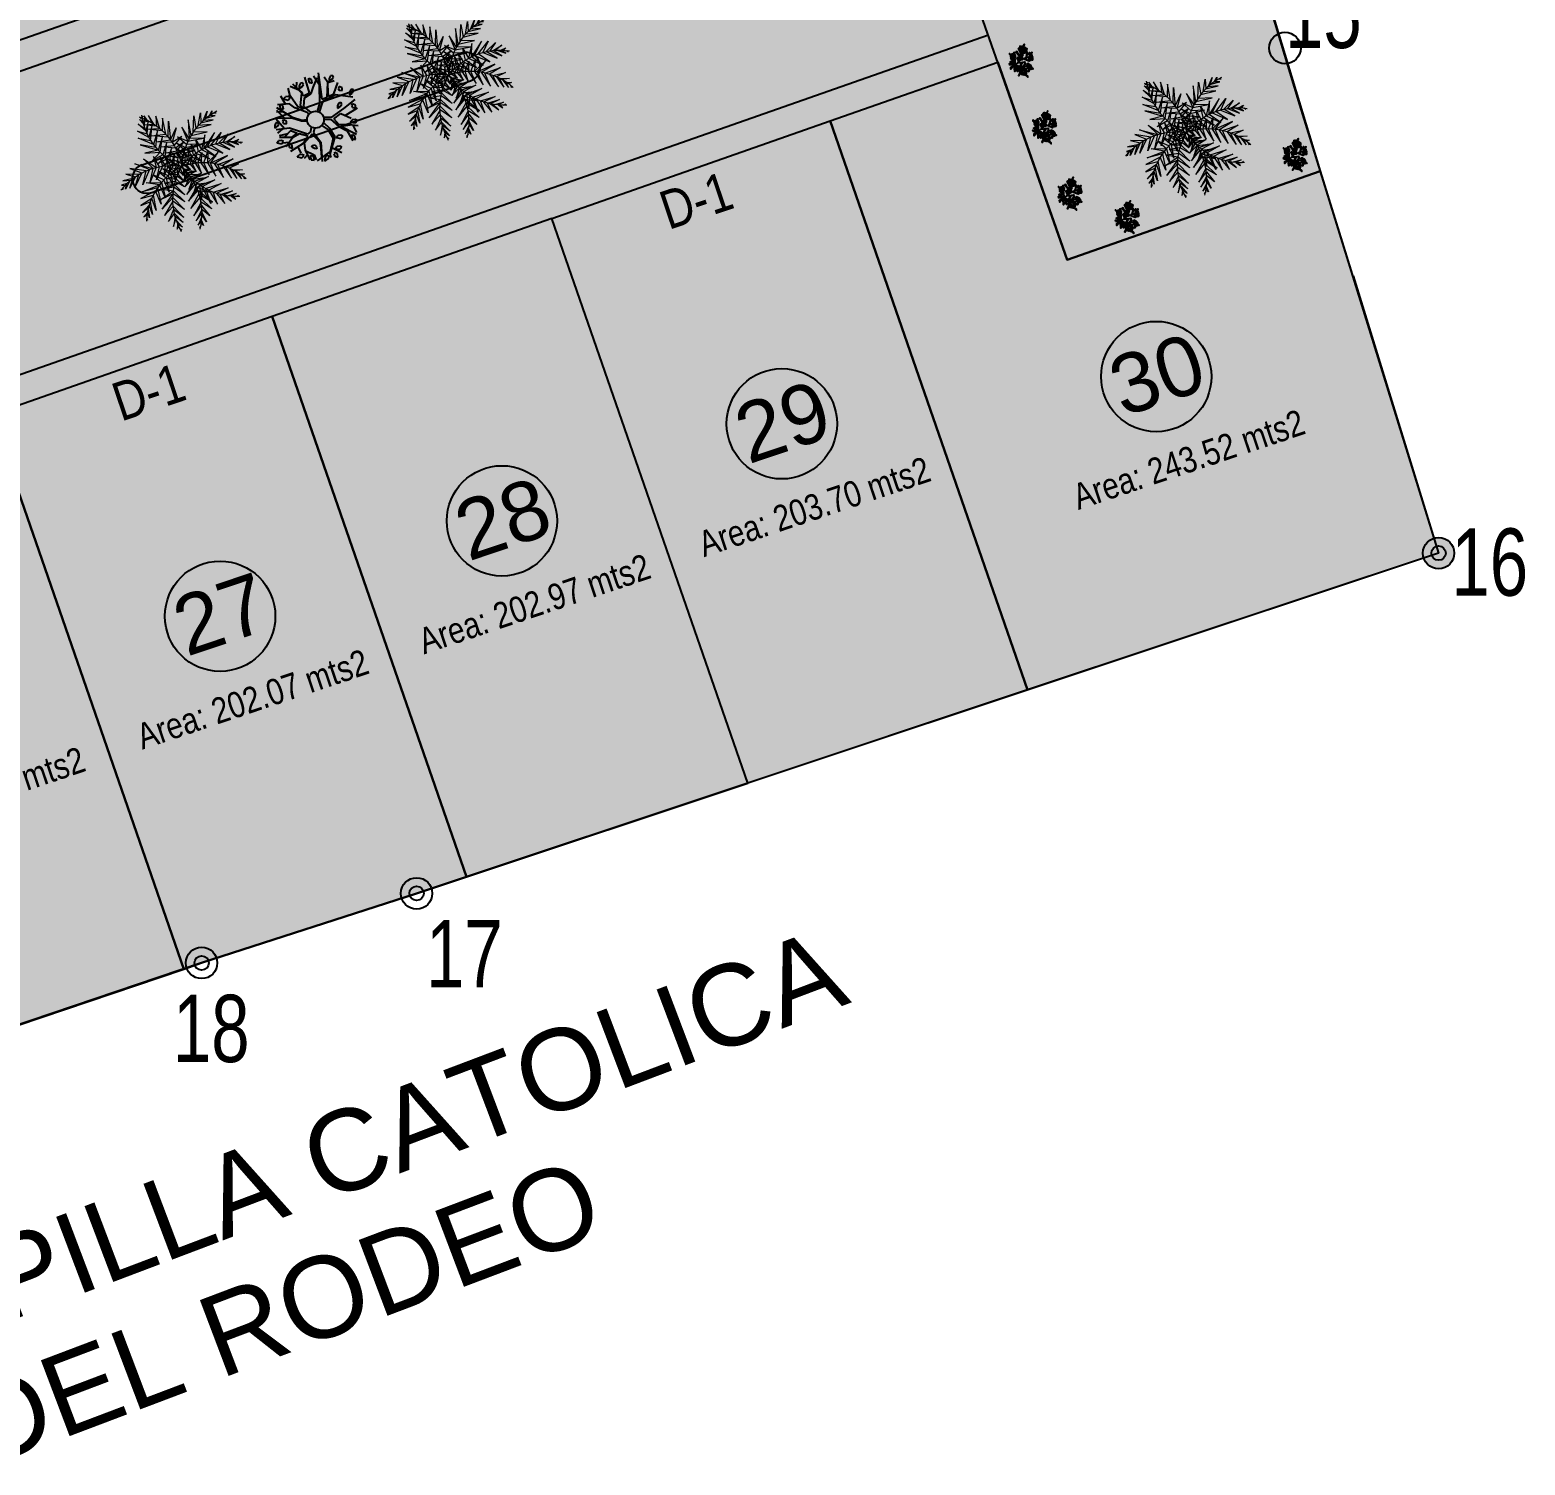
# Model space of a CAD drawing. Header units: millimetres. Extents: x 603916 to 1211550, y 1309898 to 2622648.
# Drawn here: x 604194.4 to 604245.1, y 1311069.2 to 1311117.9 of the extents above; entities that cross this region are included whole.
import ezdxf
from ezdxf.enums import TextEntityAlignment as Align

# ---------------------------------------------------------------- set-up
doc = ezdxf.new("R2010")
doc.units = ezdxf.units.MM
for name, color, linetype in [('ARBOLES', 102, 'Continuous'), ('CIRCULO', 1, 'Continuous'), ('CVL_CUADCON_LIN', 8, 'Continuous'), ('FLORES', 7, 'Continuous'), ('FRAME 025', 7, 'Continuous'), ('MUEBLES', 1, 'Continuous'), ('PALME-1', 82, 'Continuous'), ('ROTULOS LOTES', 1, 'Continuous'), ('TEXTO 2', 7, 'Continuous')]:
    doc.layers.add(name, color=color, linetype=linetype)
doc.styles.add('PUNTOS PI', font='arial.ttf', dxfattribs={"height": 2.75})
doc.styles.add('ROTULOS', font='arial.ttf', dxfattribs={"height": 3})
doc.styles.add('TSN - Arial Narrow', font='ARIALN.TTF')
doc.styles.add('TSN - Swis721 LtCn BT', font='swisscl.ttf')

# ---------------------------------------------------------------- blocks, each defined once
blk = doc.blocks.new('A$C48C97B70')
at = {"layer": 'PALME-1', "lineweight": 5}
for p, q in [((2.072, 6.54), (2.171, 6.533)), ((2.216, 6.497), (2.072, 6.54)), ((2.109, 6.384), (2.41, 6.325)), ((2.556, 6.176), (2.109, 6.384)), ((2.315, 6.6), (2.309, 6.418)), ((2.41, 6.325), (2.315, 6.6)), ((2.552, 6.547), (2.605, 6.122)), ((2.687, 6.026), (2.552, 6.547)), ((2.903, 6.407), (2.793, 5.89)), ((2.912, 5.72), (2.903, 6.407)), ((2.171, 6.148), (2.687, 6.026)), ((2.793, 5.89), (2.171, 6.148)), ((2.251, 5.877), (2.912, 5.72)), ((3.009, 5.561), (2.251, 5.877)), ((3.221, 6.198), (3.009, 5.561)), ((3.129, 5.334), (3.221, 6.198)), ((3.21, 5.152), (3.477, 5.948)), ((3.477, 5.948), (3.277, 4.976)), ((2.388, 5.472), (3.129, 5.334)), ((3.21, 5.152), (2.388, 5.472)), ((2.535, 5.1), (3.277, 4.976)), ((3.328, 4.818), (2.535, 5.1)), ((2.683, 4.767), (3.377, 4.635)), ((3.409, 4.484), (2.683, 4.767)), ((3.277, 4.976), (3.756, 5.506)), ((3.756, 5.506), (3.328, 4.818)), ((3.909, 4.977), (3.328, 4.818)), ((3.377, 4.635), (3.909, 4.977)), ((0.788, 4.157), (1.318, 3.745)), ((1.572, 3.782), (0.788, 4.157)), ((1.109, 4.315), (1.959, 3.803)), ((1.771, 3.798), (1.109, 4.315)), ((1.619, 4.431), (2.125, 3.798)), ((1.959, 3.803), (1.619, 4.431)), ((2.169, 4.399), (2.125, 3.798)), ((2.314, 3.783), (2.169, 4.399)), ((2.483, 4.305), (2.467, 3.763)), ((2.621, 3.736), (2.483, 4.305)), ((2.742, 4.179), (2.773, 3.702)), ((2.911, 3.665), (2.742, 4.179)), ((2.871, 4.392), (3.435, 4.33)), ((3.454, 4.176), (2.871, 4.392)), ((2.956, 4.034), (3.027, 3.628)), ((3.19, 3.57), (2.956, 4.034)), ((3.012, 4.138), (3.464, 4.032)), ((3.469, 3.911), (3.012, 4.138)), ((3.925, 4.65), (3.409, 4.484)), ((3.435, 4.33), (3.925, 4.65)), ((3.893, 4.364), (3.454, 4.176)), ((3.464, 4.032), (3.893, 4.364)), ((3.468, 3.739), (3.827, 4.113)), ((3.827, 4.113), (3.469, 3.911)), ((3.685, 3.61), (3.842, 4.104)), ((3.842, 4.104), (3.836, 3.693)), ((3.945, 3.747), (4.03, 4.282)), ((4.03, 4.282), (4.076, 3.806)), ((4.221, 3.864), (4.266, 4.448)), ((4.266, 4.448), (4.368, 3.915)), ((4.516, 3.959), (4.561, 4.59)), ((4.964, 3.413), (4.516, 3.959)), ((4.561, 4.59), (4.7, 4.004)), ((5.099, 4.709), (4.7, 4.004)), ((4.7, 4.004), (5.327, 3.442)), ((4.863, 4.035), (5.099, 4.709)), ((5.621, 4.675), (4.863, 4.035)), ((5.327, 3.442), (4.863, 4.035)), ((5.049, 4.06), (5.621, 4.675)), ((5.049, 4.06), (5.724, 3.492)), ((5.248, 4.076), (5.963, 4.571)), ((5.724, 3.492), (5.248, 4.076)), ((5.963, 4.571), (5.505, 4.079)), ((5.505, 4.079), (6.145, 3.565)), ((5.691, 4.07), (6.298, 4.391)), ((6.145, 3.565), (5.691, 4.07)), ((6.298, 4.391), (5.897, 4.047)), ((5.897, 4.047), (6.422, 3.625)), ((6.068, 4.019), (6.59, 4.15)), ((6.422, 3.625), (6.068, 4.019)), ((6.59, 4.15), (6.19, 3.993)), ((6.261, 3.976), (6.658, 3.683)), ((6.462, 3.919), (6.749, 3.967)), ((6.749, 3.967), (6.592, 3.874)), ((0.172, 3.309), (0.083, 3.188)), ((0.083, 3.188), (0.123, 3.278)), ((0.108, 3.437), (0.277, 3.37)), ((0.398, 3.434), (0.108, 3.437)), ((0.236, 3.642), (0.655, 3.551)), ((0.772, 3.596), (0.236, 3.642)), ((0.588, 3.523), (0.242, 3.171)), ((0.242, 3.171), (0.398, 3.434)), ((0.485, 3.926), (0.936, 3.651)), ((1.136, 3.706), (0.485, 3.926)), ((0.936, 3.651), (0.485, 3.15)), ((0.485, 3.15), (0.772, 3.596)), ((1.318, 3.745), (0.768, 3.135)), ((0.768, 3.135), (1.136, 3.706)), ((1.771, 3.798), (1.195, 3.13)), ((1.195, 3.13), (1.572, 3.782)), ((1.595, 3.144), (1.959, 3.803)), ((2.125, 3.798), (1.595, 3.144)), ((1.958, 3.173), (2.314, 3.783)), ((2.467, 3.763), (1.958, 3.173)), ((2.375, 3.225), (2.621, 3.736)), ((2.773, 3.702), (2.375, 3.225)), ((2.661, 3.273), (2.911, 3.665)), ((3.027, 3.628), (2.661, 3.273)), ((3.248, 3.258), (2.731, 3.212)), ((2.731, 3.212), (3.134, 3.129)), ((2.982, 3.339), (3.19, 3.57)), ((3.302, 3.524), (2.982, 3.339)), ((3.181, 3.857), (3.468, 3.739)), ((3.462, 3.617), (3.181, 3.857)), ((3.387, 2.981), (3.248, 3.258)), ((3.333, 3.347), (3.387, 2.981)), ((3.534, 3.189), (3.34, 2.708)), ((3.494, 3.304), (3.845, 3.186)), ((3.845, 3.186), (3.534, 3.189)), ((3.581, 3.546), (3.927, 3.415)), ((3.927, 3.415), (3.685, 3.61)), ((3.836, 3.693), (4.254, 3.401)), ((4.254, 3.401), (3.945, 3.747)), ((4.076, 3.806), (4.544, 3.399)), ((4.544, 3.399), (4.221, 3.864)), ((4.368, 3.915), (4.964, 3.413)), ((6.658, 3.683), (6.462, 3.919)), ((6.706, 3.831), (6.813, 3.725)), ((6.813, 3.725), (6.759, 3.809)), ((2.103, 2.613), (2.646, 2.352)), ((2.729, 2.522), (2.103, 2.613)), ((2.305, 2.87), (2.804, 2.657)), ((2.885, 2.79), (2.305, 2.87)), ((2.517, 3.065), (2.973, 2.919)), ((3.058, 3.034), (2.517, 3.065)), ((3.166, 1.967), (2.729, 2.522)), ((2.804, 2.657), (3.166, 1.967)), ((3.27, 2.374), (2.885, 2.79)), ((2.973, 2.919), (3.27, 2.374)), ((3.331, 2.658), (3.058, 3.034)), ((3.134, 3.129), (3.331, 2.658)), ((3.34, 2.708), (3.598, 3.029)), ((3.647, 2.918), (3.373, 2.451)), ((3.373, 2.451), (3.71, 2.789)), ((3.785, 2.652), (3.45, 2.173)), ((3.45, 2.173), (3.866, 2.519)), ((3.953, 2.391), (3.586, 1.876)), ((3.598, 3.029), (4.106, 2.989)), ((4.106, 2.989), (3.647, 2.918)), ((3.71, 2.789), (4.331, 2.805)), ((4.331, 2.805), (3.785, 2.652)), ((3.866, 2.519), (4.646, 2.527)), ((4.646, 2.527), (3.953, 2.391)), ((1.792, 1.596), (2.581, 2.199)), ((2.516, 2.023), (1.792, 1.596)), ((2.457, 1.832), (1.821, 1.24)), ((1.871, 2.113), (2.646, 2.352)), ((2.581, 2.199), (1.871, 2.113)), ((2.926, 1.242), (2.457, 1.832)), ((2.516, 2.023), (2.926, 1.242)), ((3.06, 1.619), (2.581, 2.199)), ((2.646, 2.352), (3.06, 1.619)), ((3.586, 1.876), (4.066, 2.239)), ((3.926, 1.441), (4.066, 2.239)), ((4.172, 2.112), (3.926, 1.441)), ((4.066, 2.239), (4.908, 2.274)), ((4.908, 2.274), (4.172, 2.112)), ((4.35, 1.136), (4.172, 2.112)), ((4.3, 1.974), (5.183, 1.983)), ((4.3, 1.974), (4.35, 1.136)), ((5.183, 1.983), (4.444, 1.835)), ((4.444, 1.835), (4.68, 0.999)), ((4.68, 0.999), (4.639, 1.669)), ((4.639, 1.669), (5.461, 1.659)), ((5.461, 1.659), (4.789, 1.558)), ((1.821, 1.24), (2.399, 1.582)), ((2.369, 1.398), (1.925, 0.874)), ((1.925, 0.874), (2.347, 1.192)), ((2.338, 1.019), (2.097, 0.538)), ((2.097, 0.538), (2.337, 0.894)), ((2.647, 0.589), (2.338, 1.019)), ((2.338, 0.821), (2.539, 0.37)), ((2.347, 1.192), (2.647, 0.589)), ((2.764, 0.846), (2.369, 1.398)), ((2.399, 1.582), (2.764, 0.846)), ((4.789, 1.558), (5.053, 0.924)), ((5.053, 0.924), (4.963, 1.444)), ((4.963, 1.444), (5.636, 1.437)), ((5.636, 1.437), (5.112, 1.358)), ((5.112, 1.358), (5.431, 0.925)), ((5.431, 0.925), (5.223, 1.3)), ((5.289, 1.268), (5.782, 1.241)), ((5.782, 1.241), (5.48, 1.184)), ((5.48, 1.184), (5.67, 0.964)), ((5.67, 0.964), (5.609, 1.136)), ((5.724, 1.097), (5.874, 1.11)), ((5.874, 1.11), (5.78, 1.08)), ((2.351, 0.612), (2.242, 0.343)), ((2.242, 0.343), (2.366, 0.476)), ((2.539, 0.37), (2.351, 0.612)), ((2.384, 0.355), (2.464, 0.229)), ((2.464, 0.229), (2.394, 0.298))]:
    blk.add_line(p, q, dxfattribs=at)
for points in [[(2.155, 6.219), (2.027, 6.48), (2.16, 6.356)], [(2.156, 6.01), (2.325, 6.474), (2.155, 6.219)], [(2.17, 6.478), (2.241, 6.61), (2.176, 6.535)], [(2.346, 5.01), (1.67, 5.556), (2.271, 5.255)], [(2.227, 5.436), (1.748, 5.928), (2.191, 5.641)], [(2.17, 5.812), (1.897, 6.276), (2.16, 5.937)], [(2.191, 5.641), (2.448, 6.263), (2.17, 5.812)], [(2.271, 5.255), (2.584, 6.015), (2.227, 5.436)], [(2.418, 4.824), (2.773, 5.631), (2.346, 5.01)], [(4.393, 4.884), (4.496, 5.717), (4.256, 4.754)], [(4.545, 5.014), (4.834, 5.833), (4.75, 5.166)], [(4.907, 5.267), (5.211, 5.884), (5.087, 5.37)], [(5.242, 5.447), (5.588, 5.859), (5.357, 5.498)], [(5.424, 5.526), (5.918, 5.521), (5.621, 5.597)], [(5.621, 5.597), (5.824, 5.804), (5.752, 5.637)], [(5.87, 5.669), (6.018, 5.646), (5.926, 5.682)], [(2.418, 4.824), (1.666, 5.198), (2.495, 4.652)], [(2.57, 4.504), (2.932, 5.265), (2.495, 4.652)], [(2.749, 4.211), (3.062, 4.925), (2.665, 4.34)], [(4.019, 4.489), (3.686, 5.027), (4.142, 4.634)], [(4.256, 4.754), (4.053, 5.439), (4.142, 4.634)], [(4.142, 4.634), (4.98, 4.546), (4.256, 4.754)], [(4.393, 4.884), (5.273, 4.819), (4.545, 5.014)], [(4.75, 5.166), (5.571, 5.125), (4.907, 5.267)], [(5.087, 5.37), (5.76, 5.335), (5.242, 5.447)], [(2.495, 4.652), (1.781, 4.688), (2.57, 4.504)], [(2.665, 4.34), (2.047, 4.205), (2.57, 4.504)], [(2.84, 4.084), (2.267, 3.963), (2.749, 4.211)], [(3.03, 3.852), (2.492, 3.783), (2.936, 3.961)], [(2.936, 3.961), (3.195, 4.526), (2.84, 4.084)], [(3.112, 3.763), (3.275, 4.247), (3.03, 3.852)], [(3.551, 3.72), (3.388, 4.212), (3.624, 3.876)], [(3.681, 3.983), (3.437, 4.467), (3.752, 4.108)], [(3.836, 4.239), (3.531, 4.739), (3.925, 4.367)], [(3.624, 3.876), (4.134, 3.884), (3.681, 3.983)], [(3.752, 4.108), (4.371, 4.052), (3.836, 4.239)], [(3.925, 4.367), (4.703, 4.31), (4.019, 4.489)], [(2.039, 2.865), (1.395, 3.175), (2.176, 2.959)], [(2.338, 3.057), (1.86, 3.471), (2.176, 2.959)], [(2.614, 3.199), (2.169, 3.579), (2.474, 3.131)], [(2.892, 3.311), (2.453, 3.629), (2.757, 3.26)], [(2.757, 3.26), (2.714, 2.641), (2.614, 3.199)], [(3.173, 3.397), (2.712, 3.637), (3.007, 3.35)], [(3.235, 3.642), (2.716, 3.653), (3.112, 3.763)], [(3.007, 3.35), (2.918, 2.847), (2.892, 3.311)], [(3.291, 3.426), (3.14, 3.089), (3.173, 3.397)], [(3.325, 3.56), (3.354, 3.929), (3.235, 3.642)], [(3.524, 3.316), (3.359, 2.985), (3.577, 3.207)], [(3.504, 3.607), (3.861, 3.703), (3.551, 3.72)], [(3.577, 3.207), (4.054, 3.003), (3.645, 3.048)], [(3.608, 3.461), (3.828, 3.163), (3.73, 3.458)], [(3.73, 3.458), (4.128, 3.79), (3.902, 3.447)], [(3.902, 3.447), (4.096, 2.975), (4.023, 3.434)], [(4.023, 3.434), (4.383, 3.838), (4.165, 3.413)], [(4.165, 3.413), (4.34, 2.817), (4.318, 3.383)], [(4.318, 3.383), (4.671, 3.85), (4.469, 3.347)], [(4.469, 3.347), (4.701, 2.603), (4.618, 3.304)], [(4.618, 3.304), (4.996, 3.811), (4.797, 3.243)], [(4.951, 3.181), (5.513, 3.622), (4.797, 3.243)], [(4.797, 3.243), (5.023, 2.432), (4.951, 3.181)], [(5.122, 3.102), (5.935, 3.312), (4.951, 3.181)], [(1.737, 2.622), (0.883, 2.467), (1.554, 2.443)], [(1.889, 2.751), (1.05, 2.782), (2.039, 2.865)], [(1.554, 2.443), (1.465, 1.626), (1.429, 2.305)], [(1.889, 2.751), (1.814, 1.872), (1.737, 2.622)], [(2.176, 2.959), (2.13, 2.118), (2.039, 2.865)], [(2.474, 3.131), (2.407, 2.354), (2.338, 3.057)], [(3.815, 2.498), (3.259, 1.952), (3.845, 2.347)], [(3.735, 2.799), (3.284, 2.372), (3.778, 2.649)], [(3.645, 3.048), (3.314, 2.661), (3.689, 2.935)], [(3.689, 2.935), (4.213, 2.799), (3.735, 2.799)], [(3.778, 2.649), (4.355, 2.548), (3.815, 2.498)], [(5.122, 3.102), (5.384, 2.259), (5.298, 3.008)], [(5.298, 3.008), (6.166, 3.04), (5.516, 2.873)], [(5.516, 2.873), (5.778, 2.094), (5.667, 2.764)], [(5.667, 2.764), (6.352, 2.708), (5.829, 2.634)], [(5.829, 2.634), (6.043, 1.995), (5.957, 2.518)], [(5.957, 2.518), (6.468, 2.348), (6.047, 2.431)], [(6.097, 2.378), (6.274, 1.917), (6.236, 2.221)], [(1.198, 2.002), (0.737, 1.726), (1.13, 1.897)], [(0.99, 1.652), (0.753, 1.484), (0.93, 1.529)], [(1.429, 2.305), (0.772, 2.102), (1.299, 2.143)], [(1.092, 1.835), (1.018, 1.347), (0.99, 1.652)], [(1.299, 2.143), (1.227, 1.473), (1.198, 2.002)], [(3.872, 2.159), (3.253, 1.588), (3.887, 1.994)], [(3.895, 1.806), (3.264, 1.188), (3.891, 1.606)], [(3.845, 2.347), (4.468, 2.241), (3.872, 2.159)], [(3.891, 1.606), (4.315, 0.848), (3.87, 1.351)], [(3.887, 1.994), (4.536, 1.694), (3.872, 2.159)], [(3.895, 1.806), (4.452, 1.178), (3.887, 1.994)], [(6.236, 2.221), (6.503, 2.108), (6.321, 2.114)], [(6.394, 2.016), (6.426, 1.87), (6.427, 1.969)], [(0.88, 1.418), (0.879, 1.268), (0.858, 1.364)], [(3.87, 1.351), (3.296, 0.762), (3.843, 1.166)], [(3.8, 0.963), (3.329, 0.481), (3.756, 0.796)], [(3.756, 0.796), (3.836, 0.264), (3.718, 0.676)], [(3.843, 1.166), (4.104, 0.531), (3.8, 0.963)], [(3.694, 0.607), (3.365, 0.24), (3.618, 0.413)], [(3.507, 0.179), (3.392, 0.083), (3.48, 0.128)], [(3.618, 0.413), (3.639, 0.123), (3.562, 0.288)]]:
    blk.add_lwpolyline(points, dxfattribs=at)
for centre, start, end in [((5.589, 6.144), 171.01045, 231.44645), ((6.694, 2.334), 100.47619, 160.91219), ((4.041, 0.074), 99.94926, 160.38526), ((0.46, 1.763), 329.11631, 29.5523), ((3.594, 0.025), 32.00062, 92.43661)]:
    blk.add_arc(centre, 3.435, start, end, dxfattribs=at)
at = {"layer": 'PALME-1', "lineweight": 5, "extrusion": (0, 0, -1)}
for centre, major_axis, start_param, end_param in [((0.035, 3.843), (2.429, 2.429), -0.156897, 0.89791), ((1.947, 0.368), (-2.429, 2.429), 0.182844, 1.237651), ((5.421, 0.645), (-2.429, 2.429), 0.173647, 1.228454), ((5.771, 0.927), (2.429, 2.429), 3.700109, 4.754916), ((6.759, 4.372), (-2.429, 2.429), 4.173367, 5.228174)]:
    blk.add_ellipse(centre, major_axis=major_axis, ratio=1, start_param=start_param, end_param=end_param, dxfattribs=at)
blk = doc.blocks.new('p_arbol04')
at = {"layer": 'ARBOLES'}
for p, q in [((-0.41, 1.55), (-1.03, 2.13)), ((-0.62, 1.75), (-0.41, 2.36)), ((0.05, 1.88), (0.35, 2.36)), ((0.76, 1.7), (0.54, 2.32)), ((0.74, 1.39), (0.8, 2.29)), ((0.77, 1.94), (1.1, 2.18)), ((-1.98, 0.65), (-1.85, 1.57)), ((-1.07, 0.75), (-1.81, 1.55)), ((-1.14, 1.51), (-1.48, 1.85)), ((-1.41, 1.11), (-1.36, 1.9)), ((-1, 0.76), (-1.21, 2.04)), ((-0.37, 1.09), (-0.41, 1.55)), ((-0.05, 0.2), (-0.37, 1.09)), ((-0.18, 0.97), (0.05, 1.88)), ((0.02, 0.88), (0.74, 1.39)), ((0.64, 1.2), (0.78, 1.37)), ((0.7, 1.17), (0.64, 1.2)), ((0.71, 1.16), (1.12, 1.01)), ((0.78, 1.37), (0.78, 1.94)), ((1.12, 1.01), (1.72, 1.99)), ((2.58, 1.48), (1.36, 0.04)), ((1.57, 1.06), (2.28, 1.3)), ((1.98, 0.83), (2.18, 1.57)), ((1.98, 0.83), (2.41, 1.3)), ((-2.49, -0.25), (-2.83, 0.07)), ((-2.14, -0.12), (-2.67, 0.51)), ((-2.08, 0.23), (-2.6, 0.6)), ((-2.08, 0.74), (-2.54, 0.81)), ((-1.77, 0.21), (-2.44, 0.25)), ((-1.72, 0.41), (-2.41, 1.04)), ((-1.77, 0.21), (-1.62, -0.24)), ((-1.19, -0.84), (-1.72, 0.41)), ((-0.78, 0.09), (-1.07, 0.75)), ((-0.71, 0.11), (-1, 0.76)), ((-0.52, -0.23), (-0.78, 0.09)), ((-0.43, -0.13), (-0.71, 0.11)), ((-0.01, 0.62), (-0.18, 0.97)), ((-0.06, 0.02), (-0.05, 0.2)), ((-0.01, 0.62), (0.02, 0.88)), ((0.12, 0.65), (0.61, 1.04)), ((0.14, 0), (0.12, 0.65)), ((0.61, 1.04), (1.16, 0.87)), ((1.03, -0.05), (1.98, 0.83)), ((1.16, 0.87), (1.57, 1.06)), ((1.36, 0.04), (1.72, -0.14)), ((1.72, -0.14), (2.54, 0.51)), ((1.82, -0.19), (2.38, 0.38)), ((2.54, 0.51), (2.64, 0.95)), ((2.54, 0.51), (2.93, 0.27)), ((-1.88, -1.05), (-2.9, -0.75)), ((-2.05, -0.21), (-2.86, -0.28)), ((-2.31, -0.92), (-2.5, -1.37)), ((-1.62, -0.24), (-2.14, -0.12)), ((-1.55, -0.37), (-2.05, -0.21)), ((-1.26, -0.98), (-1.88, -1.05)), ((-1.26, -0.95), (-1.55, -0.37)), ((-0.87, -0.89), (-1.19, -0.84)), ((-0.87, -0.89), (-0.62, -0.71)), ((-0.53, -0.91), (-0.8, -1.07)), ((0.39, -1), (0.71, -1.35)), ((0.87, -1.33), (0.47, -0.9)), ((0.5, -0.29), (1.03, -0.05)), ((0.55, -0.43), (1.13, -0.19)), ((1.13, -0.19), (1.36, -0.12)), ((1.36, -0.12), (2.25, -0.47)), ((1.82, -0.19), (2.21, -0.35)), ((2.21, -0.35), (3, -0.03)), ((2.25, -0.47), (2.93, -1.49)), ((-2.29, -1.81), (-2.64, -1.81)), ((-2.14, -1.47), (-2.44, -2.18)), ((-2.15, -1.48), (-1.98, -2.16)), ((-1.82, -1.07), (-2.14, -1.47)), ((-0.98, -1.93), (-1.95, -2.89)), ((-1, -1.07), (-1.82, -1.07)), ((-1.15, -2.05), (-1.54, -2.45)), ((-1.04, -1.87), (-1.15, -2.05)), ((-0.93, -1.07), (-1.04, -1.87)), ((-1, -1.07), (-0.93, -1.07)), ((-0.8, -1.07), (-0.98, -1.93)), ((-0.8, -1.07), (-0.8, -1.07)), ((0.02, -1.72), (-0.18, -2.39)), ((0.18, -1.72), (-0.05, -2.42)), ((-0.04, -1.18), (0.02, -1.72)), ((0.18, -1.14), (0.18, -1.72)), ((0.71, -1.35), (0.71, -2.14)), ((0.87, -1.51), (0.8, -2.05)), ((0.8, -2.05), (1.17, -2.44)), ((0.87, -1.33), (1.89, -1.56)), ((0.87, -1.51), (1.49, -1.63)), ((1.49, -1.63), (1.72, -2.42)), ((1.59, -1.97), (2.57, -2.25)), ((1.89, -1.56), (2.9, -1.74)), ((-1.98, -2.16), (-2.14, -2.51)), ((-1.03, -2.86), (-2.14, -2.6)), ((-1.53, -2.44), (-1.76, -2.68)), ((-0.05, -2.42), (-1.19, -2.97)), ((-0.18, -2.39), (-1.03, -2.86)), ((-0.74, -2.76), (-0.54, -3.53)), ((0.87, -2.79), (0.61, -3.55)), ((0.71, -2.14), (0.87, -2.79)), ((0.8, -2.23), (1.13, -3.44)), ((0.8, -2.23), (1.33, -2.67)), ((1.17, -2.44), (1.66, -3.14)), ((1.43, -2.81), (1.2, -3.37))]:
    blk.add_line(p, q, dxfattribs=at)
at = {"layer": 'ARBOLES', "color": 1}
for p, q in [((-2.25, 1.32), (-2.4, 1.19)), ((-2.4, 1.19), (-2.18, 1.14)), ((-2.07, 1.38), (-2.25, 1.32)), ((-2.18, 1.14), (-1.99, 1.16)), ((-1.95, 1.3), (-2.07, 1.38)), ((-1.99, 1.16), (-1.95, 1.3)), ((-1.69, 1.09), (-1.73, 0.95)), ((-1.54, 1.11), (-1.69, 1.09)), ((-1.47, 0.9), (-1.54, 1.11)), ((-0.96, 2.01), (-1.09, 1.8)), ((-1.09, 1.8), (-0.98, 1.62)), ((-0.98, 1.62), (-0.83, 1.8)), ((-0.96, 2.01), (-0.87, 1.99)), ((-0.83, 1.8), (-0.87, 1.99)), ((-0.43, 2.09), (-0.27, 1.8)), ((-0.43, 2.09), (-0.23, 2.09)), ((-0.27, 1.8), (-0.04, 1.8)), ((-0.08, 1.96), (-0.23, 2.09)), ((-0.04, 1.8), (-0.08, 1.96)), ((1.01, 1.88), (0.86, 1.75)), ((0.86, 1.75), (1.08, 1.7)), ((1.2, 1.93), (1.01, 1.88)), ((1.08, 1.7), (1.27, 1.72)), ((1.31, 1.86), (1.2, 1.93)), ((1.27, 1.72), (1.31, 1.86)), ((1.77, 1.72), (1.65, 1.51)), ((1.65, 1.51), (1.76, 1.32)), ((1.76, 1.32), (1.91, 1.51)), ((1.77, 1.72), (1.87, 1.7)), ((1.91, 1.51), (1.87, 1.7)), ((-3.09, 0.4), (-2.93, 0.1)), ((-3.09, 0.4), (-2.89, 0.4)), ((-2.93, 0.1), (-2.7, 0.1)), ((-2.74, 0.26), (-2.89, 0.4)), ((-2.7, 0.1), (-2.74, 0.26)), ((-1.73, 0.95), (-1.62, 0.77)), ((-1.62, 0.77), (-1.58, 0.79)), ((-1.58, 0.79), (-1.47, 0.9)), ((2.81, 0.63), (2.66, 0.5)), ((2.66, 0.5), (2.88, 0.45)), ((3, 0.69), (2.81, 0.63)), ((2.88, 0.45), (3.07, 0.47)), ((3.11, 0.61), (3, 0.69)), ((3.07, 0.47), (3.11, 0.61)), ((-2.61, -0.3), (-2.74, -0.51)), ((-2.74, -0.51), (-2.63, -0.69)), ((-2.63, -0.69), (-2.48, -0.51)), ((-2.61, -0.3), (-2.52, -0.32)), ((-2.48, -0.51), (-2.52, -0.32)), ((1.95, -1.04), (1.76, -1.09)), ((2.06, -1.12), (1.95, -1.04)), ((2.7, -0.32), (2.66, -0.45)), ((2.66, -0.45), (2.77, -0.64)), ((2.85, -0.29), (2.7, -0.32)), ((2.77, -0.64), (2.81, -0.61)), ((2.81, -0.61), (2.92, -0.51)), ((2.92, -0.51), (2.85, -0.29)), ((3.22, -1.04), (3.03, -1.09)), ((3.33, -1.12), (3.22, -1.04)), ((-2.87, -1.36), (-2.7, -1.65)), ((-2.87, -1.36), (-2.67, -1.36)), ((-2.7, -1.65), (-2.48, -1.65)), ((-2.52, -1.49), (-2.67, -1.36)), ((-2.48, -1.65), (-2.52, -1.49)), ((-2.24, -2.02), (-2.37, -2.23)), ((-2.24, -2.02), (-2.14, -2.05)), ((-2.1, -2.23), (-2.14, -2.05)), ((-1.67, -1.68), (-1.55, -1.62)), ((-1.61, -1.87), (-1.67, -1.68)), ((-1.52, -2.01), (-1.61, -1.87)), ((-1.55, -1.62), (-1.41, -1.72)), ((-1.41, -1.87), (-1.52, -2.01)), ((-1.41, -1.72), (-1.41, -1.87)), ((1.76, -1.09), (1.61, -1.22)), ((1.61, -1.22), (1.83, -1.28)), ((1.83, -1.28), (2.02, -1.25)), ((2.02, -1.25), (2.06, -1.12)), ((2.4, -1.83), (2.36, -1.97)), ((2.36, -1.97), (2.47, -2.15)), ((2.55, -1.81), (2.4, -1.83)), ((2.51, -2.13), (2.62, -2.02)), ((2.62, -2.02), (2.55, -1.81)), ((3.03, -1.09), (2.88, -1.22)), ((2.88, -1.22), (3.11, -1.28)), ((3.11, -1.28), (3.3, -1.25)), ((3.3, -1.25), (3.33, -1.12)), ((-2.37, -2.23), (-2.25, -2.42)), ((-2.25, -2.42), (-2.1, -2.23)), ((-1.65, -2.9), (-1.8, -3.03)), ((-1.8, -3.03), (-1.58, -3.08)), ((-1.47, -2.84), (-1.65, -2.9)), ((-1.58, -3.08), (-1.39, -3.06)), ((-1.35, -2.92), (-1.47, -2.84)), ((-1.39, -3.06), (-1.35, -2.92)), ((-1.19, -2.97), (-1.32, -3.18)), ((-0.98, -3.16), (-1.09, -3.35)), ((-0.87, -3.16), (-0.98, -3.14)), ((-0.83, -3.35), (-0.87, -3.16)), ((-0.66, -2.98), (-0.49, -3.27)), ((-0.66, -2.98), (-0.45, -2.98)), ((-0.3, -3.11), (-0.45, -2.98)), ((-0.27, -3.27), (-0.3, -3.11)), ((-0.02, -2.52), (0.15, -2.82)), ((-0.02, -2.52), (0.18, -2.52)), ((0.15, -2.82), (0.37, -2.82)), ((0.33, -2.66), (0.18, -2.52)), ((0.37, -2.82), (0.33, -2.66)), ((1.48, -2.55), (1.65, -2.84)), ((1.48, -2.55), (1.68, -2.55)), ((1.65, -2.84), (1.87, -2.84)), ((1.83, -2.68), (1.68, -2.55)), ((1.87, -2.84), (1.83, -2.68)), ((2.47, -2.15), (2.51, -2.13)), ((-1.09, -3.35), (-0.98, -3.53)), ((-0.98, -3.53), (-0.83, -3.35)), ((-0.49, -3.27), (-0.27, -3.27)), ((0.8, -3.24), (0.67, -3.45)), ((0.67, -3.45), (0.78, -3.64)), ((0.78, -3.64), (0.93, -3.45)), ((0.8, -3.24), (0.9, -3.27)), ((0.93, -3.45), (0.9, -3.27))]:
    blk.add_line(p, q, dxfattribs=at)
at = {"layer": 'ARBOLES'}
blk.add_circle((-0.03, -0.58), 0.6, dxfattribs=at)
blk = doc.blocks.new('FLORES-1')
at = {"color": 86, "linetype": 'Continuous'}
for p, q in [((0.05, 0.385), (0.045, 0.422)), ((0.05, 0.382), (0.061, 0.281)), ((0.054, 0.385), (0.068, 0.419)), ((-0.188, 0.272), (-0.183, 0.181)), ((-0.183, 0.181), (-0.159, 0.155)), ((-0.159, 0.155), (-0.182, 0.283)), ((-0.141, 0.099), (-0.027, -0.013)), ((-0.074, 0.088), (-0.105, 0.101)), ((-0.064, 0.077), (-0.101, 0.09)), ((0.056, 0.146), (-0.002, 0.01)), ((0.168, 0.017), (0.07, -0.012)), ((0.168, 0.017), (0.196, 0.029)), ((0.23, 0.294), (0.188, 0.231))]:
    blk.add_line(p, q, dxfattribs=at)
at = {"color": 1, "linetype": 'Continuous'}
for p, q in [((-0.183, 0.183), (-0.196, 0.169)), ((0.056, 0.146), (0.064, 0.192)), ((0.069, 0.177), (0.069, 0.199))]:
    blk.add_line(p, q, dxfattribs=at)
at = {"color": 86, "linetype": 'Continuous'}
for points in [[(-0.217, 0.356), (-0.235, 0.368), (-0.251, 0.364), (-0.223, 0.355)], [(0.041, 0.367), (-0.039, 0.398), (-0.032, 0.385), (0.038, 0.363)], [(0.078, 0.41), (0.053, 0.382)], [(0.06, 0.318), (0.146, 0.399), (0.146, 0.372), (0.056, 0.312)], [(0.102, 0.471), (0.12, 0.499), (0.122, 0.485), (0.114, 0.464)], [(0.194, 0.245), (0.178, 0.395), (0.192, 0.388), (0.198, 0.257), (0.217, 0.334), (0.218, 0.299), (0.203, 0.259)], [(0.333, 0.356), (0.368, 0.404), (0.371, 0.393), (0.338, 0.35)], [(-0.3, 0.135), (-0.385, 0.181), (-0.363, 0.19), (-0.305, 0.159)], [(-0.223, 0.04), (-0.262, -0.01), (-0.273, -0.009), (-0.233, 0.049)], [(-0.219, 0.287), (-0.27, 0.256), (-0.269, 0.243), (-0.208, 0.289)], [(-0.17, 0.299), (-0.144, 0.266), (-0.019, -0.02)], [(-0.078, 0.029), (-0.159, 0.014), (-0.167, 0.003), (-0.073, 0.029)], [(-0.136, 0.247), (-0.09, 0.317), (-0.09, 0.296), (-0.132, 0.248)], [(-0.104, 0.181), (-0.069, 0.258), (-0.065, 0.242), (-0.102, 0.175)], [(-0.071, 0.106), (-0.022, 0.181), (-0.019, 0.155), (-0.068, 0.101)], [(0.004, -0.008), (-0.032, 0.064), (-0.046, 0.045), (0.001, -0.001)], [(0.062, 0.261), (-0.009, 0.344), (-0.042, 0.357), (0.067, 0.244)], [(0.024, 0.093), (-0.016, 0.254), (-0.03, 0.244), (0.026, 0.082)], [(-0.003, 0.006), (0.12, -0.041), (0.116, -0.073), (0.006, -0.002)], [(0, 0.014), (0.133, 0.064), (0.132, 0.042), (0.004, 0.013)], [(0.044, 0.117), (0.149, 0.129), (0.134, 0.111), (0.045, 0.114)], [(0.062, 0.168), (0.163, 0.241), (0.154, 0.275), (0.06, 0.167)], [(0.129, 0.002), (0.184, -0.022), (0.193, -0.017), (0.134, 0.002)], [(0.179, 0.183), (0.282, 0.17), (0.286, 0.151), (0.178, 0.18)], [(0.196, 0.245), (0.339, 0.231), (0.342, 0.253), (0.198, 0.247)], [(0.262, 0.015), (0.304, -0.01), (0.288, -0.016), (0.26, 0.004)], [(0.264, 0.078), (0.276, 0.111), (0.287, 0.094), (0.268, 0.079)], [(-0.019, -0.02), (-0.132, -0.038), (-0.144, -0.059), (-0.021, -0.02)], [(0.01, -0.004), (-0.054, -0.123), (-0.011, -0.107), (0.004, -0.008)], [(0.006, -0.002), (0.047, -0.107), (0.08, -0.101), (0.01, -0.004)]]:
    blk.add_lwpolyline(points, dxfattribs=at)
at = {"color": 1, "linetype": 'Continuous'}
for points in [[(-0.157, 0.318), (-0.107, 0.327), (-0.161, 0.329), (-0.128, 0.346), (-0.163, 0.335), (-0.148, 0.355), (-0.167, 0.338), (-0.169, 0.36), (-0.176, 0.339), (-0.18, 0.36), (-0.181, 0.338), (-0.191, 0.359), (-0.192, 0.336), (-0.209, 0.354), (-0.2, 0.336), (-0.227, 0.342), (-0.209, 0.328), (-0.239, 0.333), (-0.212, 0.32), (-0.244, 0.321), (-0.209, 0.317), (-0.238, 0.301), (-0.202, 0.317), (-0.228, 0.286), (-0.194, 0.311), (-0.202, 0.277), (-0.182, 0.31), (-0.176, 0.275), (-0.173, 0.31), (-0.152, 0.282), (-0.163, 0.32), (-0.123, 0.296), (-0.161, 0.315)], [(0.084, 0.441), (0.152, 0.44), (0.085, 0.447), (0.124, 0.455), (0.072, 0.453), (0.087, 0.468), (0.06, 0.456), (0.064, 0.474), (0.051, 0.456), (0.05, 0.474), (0.045, 0.457), (0.036, 0.47), (0.04, 0.457), (0.023, 0.465), (0.033, 0.457), (0.015, 0.47), (0.017, 0.454), (-0.001, 0.459), (0.011, 0.451), (-0.017, 0.462), (-0.001, 0.45), (-0.035, 0.448), (-0.004, 0.442), (-0.047, 0.437), (0.006, 0.44), (-0.037, 0.419), (0.016, 0.439), (-0.004, 0.418), (0.022, 0.443), (0.016, 0.409), (0.033, 0.442), (0.036, 0.418), (0.042, 0.442), (0.05, 0.41), (0.048, 0.441), (0.076, 0.417), (0.065, 0.439), (0.107, 0.412), (0.074, 0.44), (0.127, 0.42), (0.089, 0.442)], [(0.271, 0.347), (0.243, 0.307), (0.28, 0.334), (0.258, 0.297), (0.289, 0.324), (0.268, 0.282), (0.294, 0.316), (0.29, 0.273), (0.305, 0.315), (0.317, 0.258), (0.315, 0.304), (0.35, 0.265), (0.327, 0.307), (0.374, 0.287), (0.344, 0.313), (0.369, 0.309), (0.332, 0.326), (0.352, 0.33), (0.324, 0.336), (0.331, 0.347), (0.316, 0.346), (0.319, 0.362), (0.304, 0.362), (0.306, 0.384), (0.293, 0.373), (0.294, 0.392), (0.278, 0.386), (0.273, 0.409), (0.265, 0.386), (0.251, 0.419), (0.262, 0.377), (0.224, 0.401), (0.259, 0.375), (0.21, 0.378), (0.259, 0.367), (0.215, 0.357), (0.268, 0.358), (0.22, 0.342), (0.271, 0.351), (0.226, 0.329), (0.266, 0.341)], [(-0.161, 0.17), (-0.138, 0.187), (-0.16, 0.156), (-0.125, 0.173), (-0.153, 0.149), (-0.107, 0.154), (-0.149, 0.14), (-0.102, 0.131), (-0.151, 0.128), (-0.104, 0.11), (-0.151, 0.116), (-0.105, 0.094), (-0.159, 0.11), (-0.131, 0.072), (-0.17, 0.108), (-0.151, 0.054), (-0.173, 0.105), (-0.174, 0.045), (-0.182, 0.107), (-0.196, 0.04), (-0.198, 0.11), (-0.221, 0.046), (-0.215, 0.11), (-0.243, 0.051), (-0.228, 0.109), (-0.27, 0.068), (-0.238, 0.119), (-0.29, 0.093), (-0.248, 0.129), (-0.305, 0.123), (-0.257, 0.144), (-0.311, 0.148), (-0.257, 0.153), (-0.304, 0.169), (-0.253, 0.161), (-0.287, 0.186), (-0.248, 0.17), (-0.262, 0.201), (-0.24, 0.176), (-0.237, 0.213), (-0.23, 0.179), (-0.217, 0.217), (-0.218, 0.176), (-0.199, 0.215), (-0.205, 0.178), (-0.188, 0.215), (-0.195, 0.173)], [(-0.177, 0.172), (-0.183, 0.168), (-0.179, 0.175)], [(-0.169, 0.164), (-0.172, 0.161), (-0.169, 0.165)], [(-0.166, 0.196), (-0.161, 0.206), (-0.167, 0.2)], [(-0.161, 0.176), (-0.147, 0.195), (-0.163, 0.183)], [(0.079, 0.181), (0.071, 0.145), (0.07, 0.173)], [(0.081, 0.193), (0.082, 0.199), (0.083, 0.195)], [(0.099, 0.195), (0.086, 0.154), (0.085, 0.185)], [(0.149, 0.231), (0.179, 0.239), (0.147, 0.224), (0.194, 0.21), (0.144, 0.217), (0.19, 0.193), (0.15, 0.195), (0.17, 0.167), (0.12, 0.192), (0.135, 0.159), (0.112, 0.2), (0.11, 0.152), (0.101, 0.196)], [(0.225, 0.069), (0.258, 0.082), (0.237, 0.065), (0.264, 0.069), (0.237, 0.056), (0.266, 0.058), (0.237, 0.05), (0.272, 0.045), (0.243, 0.04), (0.273, 0.027), (0.245, 0.035), (0.257, 0.006), (0.236, 0.028), (0.245, -0.007), (0.232, 0.025), (0.222, -0.015), (0.224, 0.023), (0.2, -0.002), (0.211, 0.024), (0.176, 0.009), (0.206, 0.034), (0.159, 0.034), (0.197, 0.043), (0.157, 0.052), (0.192, 0.054), (0.163, 0.077), (0.196, 0.063), (0.188, 0.095), (0.202, 0.068), (0.213, 0.106), (0.218, 0.075), (0.244, 0.104), (0.229, 0.067)]]:
    blk.add_lwpolyline(points, dxfattribs=at)
at = {"color": 50, "linetype": 'Continuous'}
for points in [[(0.043, 0.454), (0.04, 0.455), (0.029, 0.455), (0.02, 0.453), (0.007, 0.451), (-0.004, 0.448), (-0.008, 0.445), (-0.004, 0.442), (0.015, 0.441), (0.033, 0.442), (0.055, 0.441), (0.069, 0.441), (0.084, 0.443), (0.081, 0.452), (0.067, 0.455), (0.053, 0.455), (0.039, 0.453)], [(0.278, 0.38), (0.271, 0.381), (0.263, 0.378), (0.262, 0.372), (0.268, 0.362), (0.275, 0.351), (0.288, 0.337), (0.301, 0.321), (0.317, 0.307), (0.326, 0.313), (0.322, 0.329), (0.315, 0.34), (0.307, 0.35), (0.294, 0.366), (0.28, 0.377)], [(-0.161, 0.317), (-0.16, 0.319), (-0.16, 0.324), (-0.162, 0.328), (-0.169, 0.335), (-0.171, 0.336), (-0.182, 0.337), (-0.192, 0.335), (-0.203, 0.327), (-0.207, 0.32), (-0.204, 0.314), (-0.198, 0.311), (-0.188, 0.312), (-0.178, 0.313), (-0.167, 0.315), (-0.159, 0.317)], [(0.117, 0.232), (0.11, 0.234), (0.1, 0.236), (0.088, 0.236), (0.074, 0.234), (0.063, 0.228), (0.054, 0.219), (0.051, 0.211), (0.054, 0.204), (0.063, 0.201), (0.08, 0.2), (0.086, 0.199)], [(0.104, 0.197), (0.108, 0.196), (0.124, 0.195), (0.137, 0.199), (0.144, 0.211), (0.139, 0.22), (0.136, 0.222)], [(0.231, 0.049), (0.23, 0.053), (0.227, 0.057), (0.219, 0.062), (0.207, 0.062), (0.2, 0.056), (0.204, 0.049), (0.207, 0.041), (0.214, 0.031), (0.224, 0.03), (0.232, 0.031), (0.237, 0.039), (0.234, 0.048), (0.23, 0.052)]]:
    blk.add_lwpolyline(points, dxfattribs=at)
blk.add_lwpolyline([(-0.175, 0.155), (-0.175, 0.155), (-0.179, 0.155), (-0.183, 0.156), (-0.186, 0.157), (-0.188, 0.159), (-0.19, 0.16), (-0.192, 0.161), (-0.195, 0.162), (-0.205, 0.167), (-0.215, 0.171), (-0.232, 0.17), (-0.243, 0.162), (-0.249, 0.153), (-0.246, 0.139), (-0.236, 0.123), (-0.222, 0.119), (-0.202, 0.116), (-0.186, 0.113), (-0.165, 0.111), (-0.156, 0.13), (-0.161, 0.146)], close=True, dxfattribs=at)
blk = doc.blocks.new('arbusto5')
at = {"layer": 'FLORES'}
blk.add_blockref('FLORES-1', (0.144, 0.059), dxfattribs=at)

msp = doc.modelspace()

# ---------------------------------------------------------------- hatches: boundary and pattern name
at = {"true_color": 0xafd9aa}
h = msp.add_hatch(color=9, dxfattribs=at)
h.dxf.hatch_style = 1
h.paths.add_polyline_path([(604128.887, 1311115.862), (604125.8, 1311120.6), (604121.983, 1311126.459), (604120.561, 1311128.651), (604107.676, 1311148.514), (604104.297, 1311156.483), (604107.924, 1311158.374), (604117.864, 1311160.989), (604135.855, 1311164.314), (604158.667, 1311168.931), (604187.602, 1311173.995), (604218.328, 1311179.68), (604225.279, 1311155.691), (604237.472, 1311115.326), (604242.187, 1311100.123), (604207.527, 1311088.582), (604200.237, 1311086.222), (604184.326, 1311080.846), (604157.681, 1311071.899), (604150.92, 1311081.477), (604138.41, 1311101.112), (604133.91, 1311108.121), (604129.466, 1311114.971, -0.999015)])
at = {"true_color": 0xf8f6af}
h = msp.add_hatch(color=51, dxfattribs=at)
h.dxf.hatch_style = 1
h.paths.add_polyline_path([(604226.168, 1311152.747), (604207.659, 1311146.262), (604206.902, 1311145.997), (604210.2, 1311136.599, 0.41593), (604211.07, 1311136.2), (604216.03, 1311137.953), (604220.008, 1311126.614), (604215.071, 1311124.871, 0.350964), (604214.618, 1311124.006), (604216.349, 1311119.075, 0.362883), (604217.233, 1311118.681), (604225.262, 1311121.463, -0.318731), (604225.667, 1311121.259), (604229.592, 1311110.073), (604238.17, 1311113.076), (604237.472, 1311115.326)])
h.paths.add_polyline_path([(604223.198, 1311133.523), (604226.589, 1311134.718), (604226.217, 1311135.771), (604222.827, 1311134.576)], flags=24)
h.paths.add_polyline_path([(604223.182, 1311132.753), (604227.303, 1311134.226), (604226.943, 1311135.234), (604222.822, 1311133.761)], flags=24)
at = {"true_color": 0xafd9aa}
h = msp.add_hatch(color=9, dxfattribs=at)
h.dxf.hatch_style = 1
h.paths.add_polyline_path([(604207.918, 1311122.377), (604204.61, 1311131.814), (604185.736, 1311125.199), (604189.043, 1311115.762)])
at = {"true_color": 0xebebeb}
h = msp.add_hatch(color=7, dxfattribs=at)
h.dxf.hatch_style = 1
h.paths.add_polyline_path([(604226.92, 1311117.689), (604225.667, 1311121.259, 0.318731), (604225.262, 1311121.463), (604217.233, 1311118.681, -0.362883), (604216.349, 1311119.075), (604214.618, 1311124.006), (604208.674, 1311122.67, -0.378986), (604208.132, 1311121.392), (604177.301, 1311110.582), (604180.514, 1311101.418)])
h.paths.add_polyline_path([(604191.823, 1311109.997), (604181.022, 1311106.21, -1), (604180.691, 1311107.153), (604191.492, 1311110.94, -1)], flags=16)
h.paths.add_polyline_path([(604198.551, 1311112.355), (604209.353, 1311116.141, 1), (604209.022, 1311117.085), (604198.221, 1311113.299, 1)], flags=16)
at = {"true_color": 0x636466}
h = msp.add_hatch(color=251, dxfattribs=at)
h.dxf.hatch_style = 1
h.paths.add_polyline_path([(604208.132, 1311121.392, 0.378986), (604208.674, 1311122.67), (604207.918, 1311122.377), (604189.043, 1311115.762), (604179.606, 1311112.455), (604160.732, 1311105.84), (604159.977, 1311105.575), (604159.983, 1311105.559, 0.406774), (604161.331, 1311104.983)])
h = msp.add_hatch(color=251, dxfattribs=at)
h.dxf.hatch_style = 1
h.paths.add_polyline_path([(604193.107, 1311104.814), (604202.628, 1311108.152), (604212.112, 1311111.478), (604221.549, 1311114.786), (604227.238, 1311116.781), (604226.92, 1311117.689), (604145.939, 1311089.295), (604146.47, 1311088.461), (604157.423, 1311092.302), (604164.181, 1311094.671), (604173.828, 1311098.054), (604183.51, 1311101.449), (604183.51, 1311101.449)])
at = {"true_color": 0xf8f6af}
h = msp.add_hatch(color=51, dxfattribs=at)
h.dxf.hatch_style = 1
h.paths.add_polyline_path([(604209.353, 1311116.141, 1), (604209.022, 1311117.085), (604198.221, 1311113.299, 1), (604198.551, 1311112.355)])
at = {"true_color": 0xafd9aa}
h = msp.add_hatch(color=9, dxfattribs=at)
h.dxf.hatch_style = 1
h.paths.add_polyline_path([(604242.344, 1311099.615), (604242.187, 1311100.123), (604228.246, 1311095.481), (604221.549, 1311114.786), (604227.238, 1311116.781), (604229.592, 1311110.073), (604238.17, 1311113.076), (604242.344, 1311099.615, 1.979008), (604241.656, 1311100.123, 0.505304)])
h = msp.add_hatch(color=9, dxfattribs=at)
h.dxf.hatch_style = 1
h.paths.add_polyline_path([(604221.549, 1311114.786), (604212.112, 1311111.478), (604218.758, 1311092.322), (604228.246, 1311095.481)])
h = msp.add_hatch(color=9, dxfattribs=at)
h.dxf.hatch_style = 1
h.paths.add_polyline_path([(604212.112, 1311111.478), (604202.628, 1311108.152), (604209.222, 1311089.146), (604218.758, 1311092.322)])
h = msp.add_hatch(color=9, dxfattribs=at)
h.dxf.hatch_style = 1
h.paths.add_polyline_path([(604202.628, 1311108.152), (604193.107, 1311104.814), (604199.628, 1311086.016), (604199.733, 1311086.052, -0.081609), (604199.706, 1311086.222, -0.854546), (604200.743, 1311086.386), (604207.021, 1311088.418, -0.078431), (604206.996, 1311088.582, -0.850942), (604208.031, 1311088.75), (604209.222, 1311089.146)])
h = msp.add_hatch(color=9, dxfattribs=at)
h.dxf.hatch_style = 1
h.paths.add_polyline_path([(604193.107, 1311104.814), (604183.51, 1311101.449), (604189.993, 1311082.761), (604199.628, 1311086.016)])

# ---------------------------------------------------------------- linework, layer by layer
for p, q in [((604226.168, 1311152.747), (604238.17, 1311113.076)), ((604207.918, 1311122.377), (604189.043, 1311115.762)), ((604208.132, 1311121.392), (604161.269, 1311104.961)), ((604229.592, 1311110.073), (604225.667, 1311121.259)), ((604226.92, 1311117.689), (604145.939, 1311089.295)), ((604198.22, 1311113.299), (604209.022, 1311117.085)), ((604198.551, 1311112.355), (604209.353, 1311116.141)), ((604228.246, 1311095.481), (604221.549, 1311114.786)), ((604238.17, 1311113.076), (604229.592, 1311110.073))]:
    msp.add_line(p, q)
at = {"color": 0}
msp.add_line((604237.343, 1311115.751), (604237.344, 1311115.751), dxfattribs=at)
at = {"color": 2}
for p, q in [((604229.592, 1311110.073), (604238.17, 1311113.076)), ((604238.17, 1311113.076), (604242.187, 1311100.123)), ((604242.187, 1311100.123), (604228.246, 1311095.481)), ((604228.246, 1311095.481), (604218.758, 1311092.322))]:
    msp.add_line(p, q, dxfattribs=at)
msp.add_lwpolyline([(604157.681, 1311071.899), (604150.92, 1311081.477), (604135.776, 1311105.245), (604129.177, 1311115.417), (604121.983, 1311126.459), (604107.676, 1311148.514), (604104.297, 1311156.483), (604107.924, 1311158.374), (604117.864, 1311160.989), (604135.855, 1311164.314), (604158.667, 1311168.931), (604187.602, 1311173.995), (604218.328, 1311179.68), (604225.279, 1311155.691), (604237.472, 1311115.326), (604242.187, 1311100.123), (604207.527, 1311088.582), (604200.237, 1311086.222), (604184.326, 1311080.846)], close=True)
at = {"color": 4}
msp.add_lwpolyline([(604157.681, 1311071.899), (604150.92, 1311081.477), (604135.776, 1311105.245), (604129.177, 1311115.417), (604121.983, 1311126.459), (604107.676, 1311148.514), (604104.297, 1311156.483), (604107.924, 1311158.374), (604117.864, 1311160.989), (604135.855, 1311164.314), (604158.667, 1311168.931), (604187.602, 1311173.995), (604218.328, 1311179.68), (604225.279, 1311155.691), (604237.472, 1311115.326), (604242.187, 1311100.123), (604207.527, 1311088.582), (604200.237, 1311086.222), (604184.326, 1311080.846)], close=True, dxfattribs=at)
for points in [[(604221.549, 1311114.786), (604227.238, 1311116.781), (604229.592, 1311110.073), (604238.17, 1311113.076), (604242.187, 1311100.123), (604228.246, 1311095.481), (604221.549, 1311114.786)], [(604212.112, 1311111.478), (604221.549, 1311114.786), (604228.246, 1311095.481), (604218.758, 1311092.322), (604212.112, 1311111.478)], [(604212.112, 1311111.478), (604202.628, 1311108.152), (604209.222, 1311089.146), (604218.758, 1311092.322), (604212.112, 1311111.478)], [(604199.628, 1311086.016), (604200.237, 1311086.222), (604207.527, 1311088.582), (604209.222, 1311089.146), (604202.628, 1311108.152), (604193.107, 1311104.814), (604199.628, 1311086.016)], [(604189.993, 1311082.761), (604199.628, 1311086.016), (604193.107, 1311104.814), (604183.51, 1311101.449), (604189.993, 1311082.761)]]:
    msp.add_lwpolyline(points)
at = {"color": 1}
for centre in [(604232.612, 1311106.113), (604219.915, 1311104.511), (604210.421, 1311101.217), (604200.863, 1311097.982)]:
    msp.add_circle(centre, 1.872, dxfattribs=at)
for centre, start, end in [((604209.188, 1311116.613), 289.3187, 109.3187), ((604198.386, 1311112.827), 109.3187, 289.3187)]:
    msp.add_arc(centre, 0.5, start, end)
at = {"layer": 'CIRCULO'}
for centre, radius in [((604236.978, 1311117.256), 0.532), ((604242.187, 1311100.123), 0.532), ((604242.187, 1311100.123), 0.243), ((604207.527, 1311088.582), 0.532), ((604207.527, 1311088.582), 0.243), ((604200.237, 1311086.222), 0.532), ((604200.237, 1311086.222), 0.243)]:
    msp.add_circle(centre, radius, dxfattribs=at)
at = {"layer": 'CVL_CUADCON_LIN', "color": 2, "ltscale": 0.5}
msp.add_line((604239.286, 1311109.534), (604242.187, 1311100.123), dxfattribs=at)

# ---------------------------------------------------------------- block references
at = {"layer": 'ARBOLES', "xscale": 0.4775430794720562, "yscale": 0.4775430794720562, "zscale": 0.4775430794720562, "rotation": 48.57546149059794}
msp.add_blockref('p_arbol04', (604203.902, 1311115.02), dxfattribs=at)
at = {"layer": 'MUEBLES', "linetype": 'Continuous', "xscale": -1.417112015813753, "yscale": 1.417112015653547, "zscale": 1.417112015818895, "rotation": 292.0945269993258}
for p in [(604227.812, 1311116.454), (604228.605, 1311114.198), (604237.104, 1311113.255), (604229.469, 1311111.942), (604231.409, 1311111.149)]:
    msp.add_blockref('arbusto5', p, dxfattribs=at)
at = {"layer": 'PALME-1', "xscale": -0.6407901816258526, "yscale": 0.6407901816258526, "zscale": 0.6407901816258526, "rotation": 61.92829961941003}
for p in [(604211.62, 1311117.245), (604236.637, 1311115.294), (604202.56, 1311114.147)]:
    msp.add_blockref('A$C48C97B70', p, dxfattribs=at)

# ---------------------------------------------------------------- texts
at = {"color": 0, "linetype": 'Continuous', "lineweight": 25, "ltscale": 0.1, "attachment_point": 1, "rotation": 18.5755, "style": 'TSN - Arial Narrow'}
for s, insert, char_height, width in [('D-1', (604215.655, 1311112.321), 1.3111, 21.19973), ('D-1', (604197.085, 1311105.823), 1.3111, 21.19973), ('\\pi-2.62211,l4.37019,t4.37019;Area: 243.52 mts2', (604228.037, 1311101.856), 0.87404, 14.13316), ('\\pi-2.62211,l4.37019,t4.37019;Area: 203.70 mts2', (604215.341, 1311100.253), 0.87404, 14.13316), ('\\pi-2.62211,l4.37019,t4.37019;Area: 202.97 mts2', (604205.847, 1311096.959), 0.87404, 14.13316), ('\\pi-2.62211,l4.37019,t4.37019;Area: 202.07 mts2', (604196.289, 1311093.725), 0.87404, 14.13316), ('\\pi-2.62211,l4.37019,t4.37019;Area: 201.10 mts2', (604186.673, 1311090.415), 0.87404, 14.13316)]:
    msp.add_mtext(s, dxfattribs=dict(at, insert=insert, char_height=char_height, width=width))
at = {"layer": 'FRAME 025', "color": 0, "style": 'TSN - Swis721 LtCn BT'}
for s, p in [('15', (604236.978, 1311118.396)), ('16', (604242.624, 1311099.82)), ('17', (604207.845, 1311086.535)), ('18', (604199.263, 1311084.001))]:
    msp.add_text(s, height=2.2807, dxfattribs=at).set_placement(p, align=Align.MIDDLE_LEFT)
at = {"layer": 'ROTULOS LOTES', "color": 18, "true_color": 0x000000, "style": 'ROTULOS'}
for s, p in [('30', (604231.476, 1311104.734)), ('29', (604218.78, 1311103.131)), ('28', (604209.285, 1311099.837)), ('27', (604199.727, 1311096.603))]:
    msp.add_text(s, height=2.0142, rotation=18.5755, dxfattribs=at).set_placement(p)
at = {"layer": 'TEXTO 2', "style": 'PUNTOS PI'}
for s, p in [('CAPILLA CATOLICA', (604188.561, 1311072.116)), ('DEL RODEO', (604192.871, 1311069.079))]:
    msp.add_text(s, height=2.75, rotation=20.7397, dxfattribs=at).set_placement(p)

doc.saveas('drawing.dxf')
